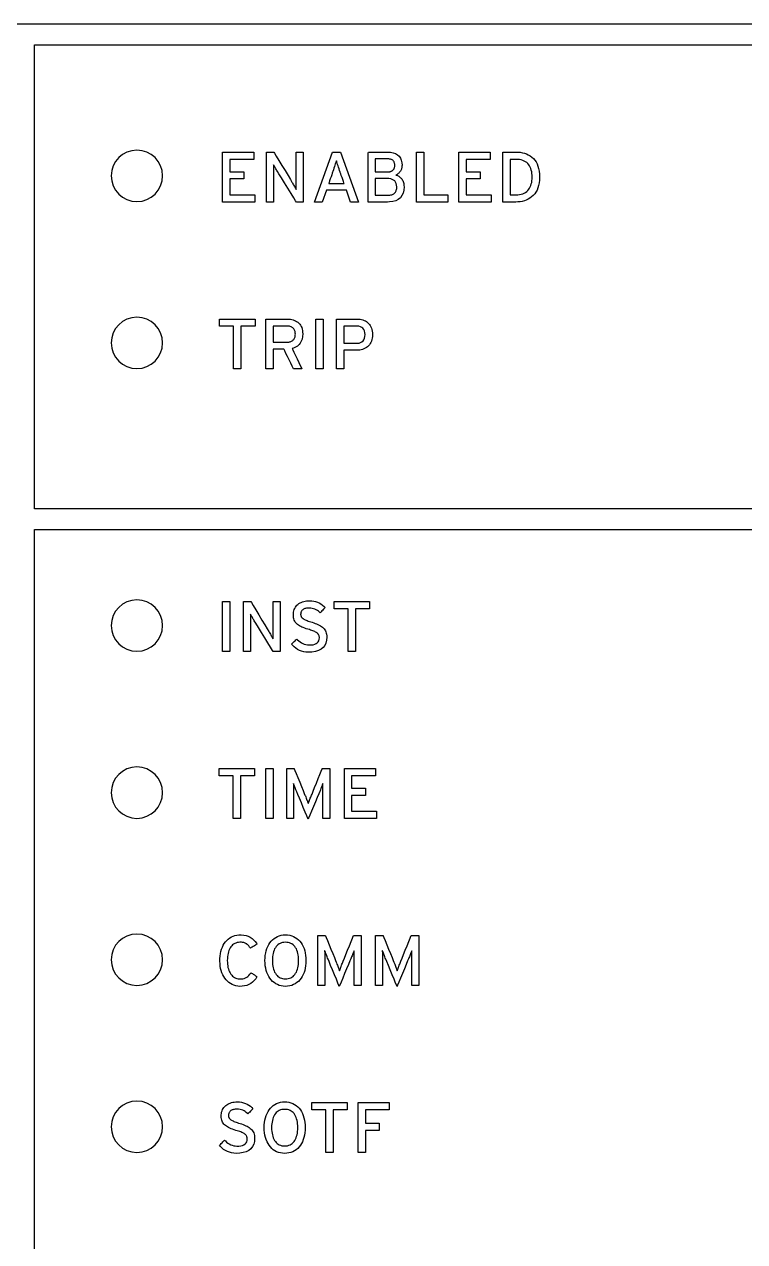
# Model space of a CAD drawing. Extents: x 1 to 47.7, y 0.2 to 33.4.
# Drawn here: x 11.604 to 13.006, y 12.125 to 14.494 of the extents above; entities that cross this region are included whole.
import ezdxf

# ---------------------------------------------------------------- set-up
doc = ezdxf.new("R2010")
doc.units = 0
doc.header["$MEASUREMENT"] = 0
doc.layers.add('6_0____DWG', color=7, linetype='CONTINUOUS')

msp = doc.modelspace()

# ---------------------------------------------------------------- linework, layer by layer
at = {"layer": '6_0____DWG'}
for points in [[(13.0205, 14.4937), (12.7356, 14.4937), (12.1631, 14.4937), (11.5905, 14.4937), (11.3057, 14.4937), (11.0225, 14.4937), (10.7415, 14.4937), (10.6021, 14.4937), (10.4634, 14.4937), (10.3255, 14.4937), (10.1886, 14.4937), (10.0526, 14.4937), (9.9177, 14.4937), (9.7839, 14.4937), (9.6513, 14.4937), (9.52, 14.4937)], [(14.3245, 13.5508), (11.6245, 13.5508), (11.6245, 14.4537), (14.3245, 14.4537), (14.3245, 13.5508)], [(11.9901, 14.1479), (11.9901, 14.2451), (12.0508, 14.2451), (12.0508, 14.231), (12.0042, 14.231), (12.0042, 14.2069), (12.0312, 14.2069), (12.0312, 14.1928), (12.0042, 14.1928), (12.0042, 14.162), (12.0528, 14.162), (12.0528, 14.1479), (11.9901, 14.1479)], [(12.2391, 14.1479), (12.231, 14.171), (12.192, 14.171), (12.184, 14.1479), (12.1689, 14.1479), (12.2038, 14.2451), (12.2193, 14.2451), (12.2547, 14.1479), (12.2391, 14.1479)], [(12.3672, 14.1479), (12.3672, 14.2451), (12.3813, 14.2451), (12.3813, 14.1622), (12.4283, 14.1622), (12.4283, 14.1479), (12.3672, 14.1479)], [(12.4498, 14.1479), (12.4498, 14.2451), (12.5105, 14.2451), (12.5105, 14.231), (12.4639, 14.231), (12.4639, 14.2069), (12.491, 14.2069), (12.491, 14.1928), (12.4639, 14.1928), (12.4639, 14.162), (12.5125, 14.162), (12.5125, 14.1479), (12.4498, 14.1479)], [(12.0257, 13.9062), (12.0257, 13.8232), (12.0116, 13.8232), (12.0116, 13.9062), (11.9841, 13.9062), (11.9841, 13.9204), (12.0532, 13.9204), (12.0532, 13.9062), (12.0257, 13.9062)], [(12.1714, 13.8232), (12.1714, 13.9204), (12.1855, 13.9204), (12.1855, 13.8232), (12.1714, 13.8232)], [(11.6245, 13.5108), (14.3245, 13.5108), (14.3245, 10.8185), (11.6245, 10.8185), (11.6245, 13.5108)], [(11.9899, 13.2736), (11.9899, 13.3708), (12.004, 13.3708), (12.004, 13.2736), (11.9899, 13.2736)], [(12.2488, 13.3565), (12.2488, 13.2736), (12.2346, 13.2736), (12.2346, 13.3565), (12.2072, 13.3565), (12.2072, 13.3708), (12.2762, 13.3708), (12.2762, 13.3565), (12.2488, 13.3565)], [(12.0249, 13.0316), (12.0249, 12.9486), (12.0108, 12.9486), (12.0108, 13.0316), (11.9833, 13.0316), (11.9833, 13.0458), (12.0524, 13.0458), (12.0524, 13.0316), (12.0249, 13.0316)], [(12.0742, 12.9486), (12.0742, 13.0458), (12.0883, 13.0458), (12.0883, 12.9486), (12.0742, 12.9486)], [(12.2271, 12.9486), (12.2271, 13.0458), (12.2877, 13.0458), (12.2877, 13.0317), (12.2412, 13.0317), (12.2412, 13.0075), (12.2682, 13.0075), (12.2682, 12.9935), (12.2412, 12.9935), (12.2412, 12.9627), (12.2898, 12.9627), (12.2898, 12.9486), (12.2271, 12.9486)], [(12.205, 12.3816), (12.205, 12.2986), (12.1909, 12.2986), (12.1909, 12.3816), (12.1635, 12.3816), (12.1635, 12.3958), (12.2325, 12.3958), (12.2325, 12.3816), (12.205, 12.3816)], [(12.2678, 12.3816), (12.2678, 12.356), (12.2949, 12.356), (12.2949, 12.3418), (12.2678, 12.3418), (12.2678, 12.2986), (12.2537, 12.2986), (12.2537, 12.3958), (12.3144, 12.3958), (12.3144, 12.3816), (12.2678, 12.3816)]]:
    msp.add_lwpolyline(points, dxfattribs=at)
for points in [[(11.8234, 14.1489), (11.8335, 14.1499), (11.8429, 14.1529), (11.8514, 14.1575), (11.8588, 14.1636), (11.8649, 14.171), (11.8695, 14.1795), (11.8724, 14.1889), (11.8735, 14.1989), (11.8724, 14.209), (11.8695, 14.2184), (11.8649, 14.2269), (11.8588, 14.2343), (11.8514, 14.2404), (11.8429, 14.245), (11.8335, 14.2479), (11.8234, 14.2489), (11.8134, 14.2479), (11.804, 14.245), (11.7955, 14.2404), (11.7881, 14.2343), (11.782, 14.2269), (11.7774, 14.2184), (11.7745, 14.209), (11.7735, 14.1989), (11.7745, 14.1889), (11.7774, 14.1795), (11.782, 14.171), (11.7881, 14.1636), (11.7955, 14.1575), (11.804, 14.1529), (11.8134, 14.1499)], [(12.1336, 14.1479), (12.1322, 14.1502), (12.1286, 14.1561), (12.1233, 14.1646), (12.1171, 14.1747), (12.1107, 14.1851), (12.1047, 14.1948), (12.0998, 14.2028), (12.0968, 14.2077), (12.0958, 14.2093), (12.0949, 14.2109), (12.094, 14.2124), (12.0931, 14.2138), (12.0923, 14.2152), (12.0915, 14.2165), (12.0908, 14.2178), (12.09, 14.2191), (12.0893, 14.2203), (12.089, 14.2195), (12.089, 14.2172), (12.089, 14.2148), (12.0891, 14.2123), (12.0891, 14.2097), (12.0891, 14.2071), (12.0891, 14.2044), (12.0891, 14.2016), (12.0892, 14.1987), (12.0892, 14.197), (12.0892, 14.1924), (12.0892, 14.1856), (12.0892, 14.1775), (12.0892, 14.1688), (12.0892, 14.1606), (12.0892, 14.1538), (12.0892, 14.1493), (12.0892, 14.1479), (12.0885, 14.1479), (12.0871, 14.1479), (12.0851, 14.1479), (12.0828, 14.1479), (12.0805, 14.1479), (12.0783, 14.1479), (12.0766, 14.1479), (12.0756, 14.1479), (12.0755, 14.1486), (12.0755, 14.1549), (12.0755, 14.1664), (12.0755, 14.1812), (12.0755, 14.1977), (12.0755, 14.2141), (12.0755, 14.2286), (12.0755, 14.2394), (12.0755, 14.2448), (12.0757, 14.2451), (12.0769, 14.2451), (12.0788, 14.2451), (12.0811, 14.2451), (12.0835, 14.2451), (12.0859, 14.2451), (12.0879, 14.2451), (12.0893, 14.2451), (12.0899, 14.2451), (12.0912, 14.243), (12.0946, 14.2372), (12.0997, 14.2289), (12.1056, 14.2191), (12.1117, 14.209), (12.1174, 14.1995), (12.122, 14.1918), (12.125, 14.1869), (12.1259, 14.1853), (12.127, 14.1835), (12.128, 14.1817), (12.129, 14.1801), (12.1299, 14.1784), (12.1308, 14.1769), (12.1316, 14.1754), (12.1324, 14.174), (12.1331, 14.1726), (12.1334, 14.1734), (12.1334, 14.1758), (12.1334, 14.1783), (12.1334, 14.1808), (12.1333, 14.1834), (12.1333, 14.1861), (12.1333, 14.1889), (12.1333, 14.1917), (12.1333, 14.1946), (12.1333, 14.1963), (12.1333, 14.2008), (12.1333, 14.2076), (12.1333, 14.2158), (12.1333, 14.2243), (12.1333, 14.2325), (12.1333, 14.2393), (12.1333, 14.2438), (12.1333, 14.2451), (12.134, 14.2451), (12.1354, 14.2451), (12.1374, 14.2451), (12.1397, 14.2451), (12.142, 14.2451), (12.1441, 14.2451), (12.1458, 14.2451), (12.1468, 14.2451), (12.147, 14.2444), (12.147, 14.2382), (12.147, 14.2267), (12.147, 14.2118), (12.147, 14.1953), (12.147, 14.179), (12.147, 14.1645), (12.147, 14.1537), (12.147, 14.1483), (12.1468, 14.1479), (12.1457, 14.1479), (12.1439, 14.1479), (12.1418, 14.1479), (12.1395, 14.1479), (12.1373, 14.1479), (12.1354, 14.1479), (12.1341, 14.1479)], [(12.3431, 14.1778), (12.3426, 14.1712), (12.3412, 14.1654), (12.3389, 14.1605), (12.3359, 14.1564), (12.3319, 14.1531), (12.3271, 14.1506), (12.3214, 14.1489), (12.3149, 14.1481), (12.3106, 14.1479), (12.308, 14.1479), (12.3035, 14.1479), (12.2976, 14.1479), (12.2911, 14.1479), (12.2847, 14.1479), (12.2792, 14.1479), (12.2752, 14.1479), (12.2735, 14.1479), (12.2735, 14.1509), (12.2735, 14.1601), (12.2735, 14.1737), (12.2735, 14.1899), (12.2735, 14.2069), (12.2735, 14.2227), (12.2735, 14.2355), (12.2735, 14.2435), (12.2737, 14.2451), (12.276, 14.2451), (12.2806, 14.2451), (12.2865, 14.2451), (12.2932, 14.2451), (12.2999, 14.2451), (12.3057, 14.2451), (12.31, 14.2451), (12.3121, 14.2451), (12.3168, 14.2449), (12.322, 14.244), (12.3266, 14.2424), (12.3304, 14.2401), (12.3336, 14.2372), (12.3361, 14.2336), (12.3378, 14.2292), (12.3389, 14.2242), (12.3392, 14.2195), (12.3391, 14.2179), (12.339, 14.2163), (12.3387, 14.2148), (12.3384, 14.2133), (12.338, 14.2119), (12.3374, 14.2106), (12.3368, 14.2094), (12.3361, 14.2082), (12.3353, 14.2071), (12.3345, 14.206), (12.3336, 14.2051), (12.3327, 14.2041), (12.3317, 14.2033), (12.3306, 14.2024), (12.3295, 14.2017), (12.3283, 14.201), (12.3274, 14.2004), (12.3287, 14.2), (12.3301, 14.1995), (12.3314, 14.1989), (12.3327, 14.1981), (12.334, 14.1973), (12.3352, 14.1963), (12.3364, 14.1953), (12.3376, 14.1941), (12.3387, 14.1928), (12.3397, 14.1913), (12.3406, 14.1898), (12.3413, 14.1881), (12.3419, 14.1863), (12.3424, 14.1843), (12.3428, 14.1823), (12.343, 14.1801)], [(12.6067, 14.1965), (12.6065, 14.1907), (12.6059, 14.1853), (12.6049, 14.1802), (12.6036, 14.1755), (12.6018, 14.1712), (12.5997, 14.1673), (12.5973, 14.1638), (12.5945, 14.1607), (12.5913, 14.158), (12.588, 14.1556), (12.5846, 14.1535), (12.5809, 14.1518), (12.5771, 14.1504), (12.5731, 14.1493), (12.569, 14.1485), (12.5647, 14.1481), (12.5608, 14.1479), (12.5596, 14.1479), (12.5567, 14.1479), (12.5528, 14.1479), (12.5484, 14.1479), (12.5439, 14.1479), (12.5398, 14.1479), (12.5368, 14.1479), (12.5353, 14.1479), (12.5352, 14.1499), (12.5352, 14.1584), (12.5352, 14.1717), (12.5352, 14.1879), (12.5352, 14.2051), (12.5352, 14.2214), (12.5352, 14.2347), (12.5352, 14.2432), (12.5353, 14.2451), (12.5368, 14.2451), (12.5398, 14.2451), (12.5439, 14.2451), (12.5484, 14.2451), (12.5528, 14.2451), (12.5567, 14.2451), (12.5596, 14.2451), (12.5608, 14.2451), (12.5648, 14.2451), (12.5691, 14.2447), (12.5733, 14.2439), (12.5774, 14.2429), (12.5812, 14.2415), (12.5848, 14.2398), (12.5883, 14.2378), (12.5916, 14.2354), (12.5947, 14.2327), (12.5975, 14.2296), (12.5999, 14.226), (12.6019, 14.2221), (12.6036, 14.2178), (12.6049, 14.2131), (12.6059, 14.208), (12.6065, 14.2024)], [(12.2187, 14.2064), (12.2176, 14.2096), (12.2166, 14.2127), (12.2156, 14.2156), (12.2147, 14.2184), (12.2138, 14.2211), (12.213, 14.2236), (12.2122, 14.2261), (12.2115, 14.2283), (12.2109, 14.227), (12.2102, 14.2247), (12.2094, 14.2222), (12.2086, 14.2195), (12.2077, 14.2168), (12.2068, 14.2138), (12.2058, 14.2108), (12.2047, 14.2076), (12.2041, 14.2059), (12.2035, 14.2041), (12.2024, 14.201), (12.2011, 14.1972), (12.1997, 14.1931), (12.1984, 14.1893), (12.1973, 14.1862), (12.1966, 14.1844), (12.1967, 14.184), (12.1988, 14.184), (12.2027, 14.184), (12.2077, 14.184), (12.2131, 14.184), (12.2184, 14.184), (12.2228, 14.184), (12.2257, 14.184), (12.2265, 14.1841), (12.226, 14.1853), (12.2251, 14.188), (12.2239, 14.1916), (12.2225, 14.1956), (12.2211, 14.1996), (12.2199, 14.2031), (12.219, 14.2055)], [(12.3251, 14.2191), (12.3251, 14.2204), (12.3249, 14.2216), (12.3248, 14.2227), (12.3245, 14.2239), (12.3241, 14.2249), (12.3237, 14.2259), (12.3232, 14.2269), (12.3226, 14.2278), (12.3219, 14.2286), (12.321, 14.2294), (12.3201, 14.23), (12.319, 14.2305), (12.3178, 14.231), (12.3165, 14.2313), (12.3151, 14.2316), (12.3136, 14.2318), (12.312, 14.2318), (12.3111, 14.2318), (12.3085, 14.2318), (12.3048, 14.2318), (12.3005, 14.2318), (12.2961, 14.2318), (12.2921, 14.2318), (12.2889, 14.2318), (12.287, 14.2318), (12.2868, 14.2316), (12.2868, 14.2298), (12.2868, 14.2266), (12.2868, 14.2226), (12.2868, 14.2181), (12.2868, 14.2139), (12.2868, 14.2102), (12.2868, 14.2076), (12.2868, 14.2067), (12.2878, 14.2067), (12.2903, 14.2067), (12.294, 14.2067), (12.2983, 14.2067), (12.3027, 14.2067), (12.3068, 14.2067), (12.31, 14.2067), (12.3118, 14.2067), (12.3125, 14.2067), (12.3133, 14.2067), (12.3141, 14.2068), (12.3148, 14.2069), (12.3155, 14.207), (12.3162, 14.2072), (12.3169, 14.2073), (12.3175, 14.2076), (12.3181, 14.2078), (12.3186, 14.2081), (12.3192, 14.2084), (12.3197, 14.2087), (12.3202, 14.209), (12.3207, 14.2093), (12.3211, 14.2097), (12.3216, 14.21), (12.322, 14.2104), (12.3225, 14.211), (12.3231, 14.2119), (12.3236, 14.2128), (12.3241, 14.2137), (12.3245, 14.2147), (12.3247, 14.2157), (12.3249, 14.2168), (12.3251, 14.2179)], [(12.5924, 14.1965), (12.5923, 14.2002), (12.592, 14.2036), (12.5914, 14.2069), (12.5907, 14.21), (12.5898, 14.2129), (12.5887, 14.2156), (12.5873, 14.2182), (12.5858, 14.2206), (12.584, 14.2228), (12.582, 14.2247), (12.5796, 14.2264), (12.577, 14.2278), (12.5742, 14.229), (12.5711, 14.2299), (12.5678, 14.2305), (12.5642, 14.2309), (12.5608, 14.231), (12.5603, 14.231), (12.559, 14.231), (12.5572, 14.231), (12.5552, 14.231), (12.5532, 14.231), (12.5514, 14.231), (12.55, 14.231), (12.5493, 14.231), (12.5493, 14.2296), (12.5493, 14.2236), (12.5493, 14.2142), (12.5493, 14.2026), (12.5493, 14.1904), (12.5493, 14.1789), (12.5493, 14.1694), (12.5493, 14.1635), (12.5493, 14.162), (12.55, 14.162), (12.5514, 14.162), (12.5532, 14.162), (12.5552, 14.162), (12.5572, 14.162), (12.559, 14.162), (12.5603, 14.162), (12.5608, 14.162), (12.5642, 14.1622), (12.5678, 14.1626), (12.5711, 14.1632), (12.5742, 14.1641), (12.577, 14.1653), (12.5796, 14.1668), (12.582, 14.1685), (12.584, 14.1705), (12.5858, 14.1727), (12.5873, 14.1751), (12.5887, 14.1776), (12.5898, 14.1803), (12.5907, 14.1832), (12.5914, 14.1863), (12.592, 14.1895), (12.5923, 14.193)], [(12.329, 14.1773), (12.3287, 14.1809), (12.3279, 14.1841), (12.3267, 14.1868), (12.325, 14.189), (12.3228, 14.1908), (12.3202, 14.1921), (12.3171, 14.193), (12.3136, 14.1935), (12.3118, 14.1935), (12.3097, 14.1935), (12.3061, 14.1935), (12.3018, 14.1935), (12.2973, 14.1935), (12.293, 14.1935), (12.2894, 14.1935), (12.2872, 14.1935), (12.2868, 14.1934), (12.2868, 14.1913), (12.2868, 14.1874), (12.2868, 14.1822), (12.2868, 14.1764), (12.2868, 14.1708), (12.2868, 14.1659), (12.2868, 14.1625), (12.2868, 14.1612), (12.2878, 14.1612), (12.2904, 14.1612), (12.2942, 14.1612), (12.2986, 14.1612), (12.3031, 14.1612), (12.3071, 14.1612), (12.3102, 14.1612), (12.3118, 14.1612), (12.3134, 14.1613), (12.3155, 14.1614), (12.3174, 14.1617), (12.3191, 14.1621), (12.3207, 14.1627), (12.3222, 14.1633), (12.3234, 14.1642), (12.3246, 14.1651), (12.3255, 14.1661), (12.3263, 14.1673), (12.327, 14.1685), (12.3276, 14.1697), (12.3281, 14.1711), (12.3285, 14.1725), (12.3288, 14.1741), (12.3289, 14.1757)], [(11.8234, 13.8239), (11.8335, 13.8249), (11.8429, 13.8279), (11.8514, 13.8325), (11.8588, 13.8386), (11.8649, 13.846), (11.8695, 13.8545), (11.8724, 13.8639), (11.8735, 13.8739), (11.8724, 13.884), (11.8695, 13.8934), (11.8649, 13.9019), (11.8588, 13.9093), (11.8514, 13.9154), (11.8429, 13.92), (11.8335, 13.9229), (11.8234, 13.9239), (11.8134, 13.9229), (11.804, 13.92), (11.7955, 13.9154), (11.7881, 13.9093), (11.782, 13.9019), (11.7774, 13.8934), (11.7745, 13.884), (11.7735, 13.8739), (11.7745, 13.8639), (11.7774, 13.8545), (11.782, 13.846), (11.7881, 13.8386), (11.7955, 13.8325), (11.804, 13.8279), (11.8134, 13.8249)], [(12.1459, 13.8914), (12.1456, 13.8862), (12.1447, 13.8815), (12.1432, 13.8774), (12.1413, 13.8737), (12.1388, 13.8705), (12.1358, 13.8678), (12.1322, 13.8655), (12.1281, 13.8638), (12.1253, 13.8628), (12.1265, 13.8603), (12.1287, 13.8557), (12.1317, 13.8496), (12.135, 13.8428), (12.1382, 13.836), (12.1411, 13.83), (12.1433, 13.8256), (12.1444, 13.8234), (12.1441, 13.8232), (12.1427, 13.8232), (12.1406, 13.8232), (12.1379, 13.8232), (12.1351, 13.8232), (12.1324, 13.8232), (12.1302, 13.8232), (12.1286, 13.8232), (12.1281, 13.8233), (12.1273, 13.8249), (12.1254, 13.8289), (12.1227, 13.8345), (12.1195, 13.841), (12.1163, 13.8476), (12.1134, 13.8536), (12.1111, 13.8584), (12.1097, 13.8613), (12.1093, 13.8617), (12.1079, 13.8617), (12.1053, 13.8617), (12.102, 13.8617), (12.0983, 13.8617), (12.0947, 13.8617), (12.0916, 13.8617), (12.0893, 13.8617), (12.0882, 13.8617), (12.0882, 13.8607), (12.0882, 13.8573), (12.0882, 13.8521), (12.0882, 13.8458), (12.0882, 13.8391), (12.0882, 13.8329), (12.0882, 13.8276), (12.0882, 13.8242), (12.0882, 13.8232), (12.0875, 13.8232), (12.086, 13.8232), (12.084, 13.8232), (12.0816, 13.8232), (12.0793, 13.8232), (12.0771, 13.8232), (12.0754, 13.8232), (12.0745, 13.8232), (12.0744, 13.8244), (12.0744, 13.8315), (12.0744, 13.8436), (12.0744, 13.8589), (12.0744, 13.8757), (12.0744, 13.892), (12.0744, 13.9061), (12.0744, 13.9162), (12.0744, 13.9204), (12.0757, 13.9204), (12.0795, 13.9204), (12.0853, 13.9204), (12.0921, 13.9204), (12.0992, 13.9204), (12.1059, 13.9204), (12.1114, 13.9204), (12.1148, 13.9204), (12.1165, 13.9204), (12.1193, 13.9203), (12.1221, 13.9199), (12.1248, 13.9194), (12.1273, 13.9187), (12.1297, 13.9178), (12.132, 13.9168), (12.1342, 13.9155), (12.1363, 13.9141), (12.1383, 13.9124), (12.1401, 13.9105), (12.1416, 13.9084), (12.1429, 13.9061), (12.144, 13.9036), (12.1448, 13.9009), (12.1454, 13.8979), (12.1458, 13.8947)], [(12.1317, 13.891), (12.1316, 13.8928), (12.1314, 13.8944), (12.1311, 13.896), (12.1306, 13.8975), (12.1301, 13.8988), (12.1294, 13.9001), (12.1287, 13.9012), (12.1278, 13.9022), (12.1268, 13.9032), (12.1257, 13.904), (12.1245, 13.9048), (12.1232, 13.9054), (12.1218, 13.9059), (12.1203, 13.9063), (12.1188, 13.9065), (12.1171, 13.9067), (12.1156, 13.9067), (12.1143, 13.9067), (12.1112, 13.9067), (12.1071, 13.9067), (12.1023, 13.9067), (12.0975, 13.9067), (12.0932, 13.9067), (12.0899, 13.9067), (12.0883, 13.9067), (12.0882, 13.9061), (12.0882, 13.9034), (12.0882, 13.8991), (12.0882, 13.8938), (12.0882, 13.8883), (12.0882, 13.883), (12.0882, 13.8787), (12.0882, 13.876), (12.0883, 13.8754), (12.0899, 13.8754), (12.0932, 13.8754), (12.0975, 13.8754), (12.1023, 13.8754), (12.1071, 13.8754), (12.1112, 13.8754), (12.1143, 13.8754), (12.1156, 13.8754), (12.1171, 13.8754), (12.1187, 13.8756), (12.1203, 13.8758), (12.1217, 13.8762), (12.1231, 13.8767), (12.1243, 13.8773), (12.1255, 13.878), (12.1266, 13.8788), (12.1277, 13.8797), (12.1286, 13.8807), (12.1294, 13.8818), (12.1301, 13.883), (12.1306, 13.8844), (12.1311, 13.8859), (12.1314, 13.8874), (12.1316, 13.8891)], [(12.2816, 13.89), (12.2815, 13.8866), (12.2811, 13.8834), (12.2805, 13.8804), (12.2796, 13.8776), (12.2786, 13.875), (12.2773, 13.8725), (12.2757, 13.8703), (12.274, 13.8683), (12.272, 13.8665), (12.2699, 13.8648), (12.2676, 13.8634), (12.2652, 13.8622), (12.2626, 13.8613), (12.2599, 13.8605), (12.257, 13.8599), (12.254, 13.8596), (12.2508, 13.8595), (12.2497, 13.8595), (12.2474, 13.8595), (12.2439, 13.8595), (12.2398, 13.8595), (12.2355, 13.8595), (12.2315, 13.8595), (12.2283, 13.8595), (12.2262, 13.8595), (12.2258, 13.8593), (12.2258, 13.8571), (12.2258, 13.8529), (12.2258, 13.8473), (12.2258, 13.841), (12.2258, 13.8348), (12.2258, 13.8293), (12.2258, 13.8252), (12.2258, 13.8233), (12.2255, 13.8232), (12.2243, 13.8232), (12.2224, 13.8232), (12.2201, 13.8232), (12.2177, 13.8232), (12.2154, 13.8232), (12.2135, 13.8232), (12.2123, 13.8232), (12.212, 13.8234), (12.212, 13.8286), (12.212, 13.8395), (12.212, 13.8542), (12.212, 13.8709), (12.212, 13.8877), (12.212, 13.9027), (12.212, 13.9141), (12.212, 13.92), (12.2127, 13.9204), (12.2159, 13.9204), (12.2211, 13.9204), (12.2275, 13.9204), (12.2344, 13.9204), (12.2409, 13.9204), (12.2465, 13.9204), (12.2502, 13.9204), (12.2517, 13.9204), (12.2547, 13.9203), (12.2576, 13.92), (12.2604, 13.9194), (12.263, 13.9187), (12.2655, 13.9178), (12.2679, 13.9166), (12.2701, 13.9153), (12.2722, 13.9137), (12.2741, 13.9119), (12.2758, 13.9099), (12.2773, 13.9077), (12.2786, 13.9053), (12.2797, 13.9026), (12.2805, 13.8998), (12.2811, 13.8967), (12.2815, 13.8935)], [(12.2673, 13.89), (12.2669, 13.8938), (12.2661, 13.8971), (12.2649, 13.8999), (12.2632, 13.9023), (12.2611, 13.9041), (12.2585, 13.9055), (12.2554, 13.9063), (12.2519, 13.9067), (12.2504, 13.9067), (12.248, 13.9067), (12.2443, 13.9067), (12.2398, 13.9067), (12.2353, 13.9067), (12.231, 13.9067), (12.2278, 13.9067), (12.226, 13.9067), (12.2258, 13.9062), (12.2258, 13.9034), (12.2258, 13.8987), (12.2258, 13.893), (12.2258, 13.8869), (12.2258, 13.8811), (12.2258, 13.8765), (12.2258, 13.8737), (12.226, 13.8731), (12.2278, 13.8731), (12.231, 13.8731), (12.2353, 13.8731), (12.2398, 13.8731), (12.2443, 13.8731), (12.248, 13.8731), (12.2504, 13.8731), (12.2519, 13.8732), (12.2555, 13.8736), (12.2586, 13.8745), (12.2612, 13.8758), (12.2634, 13.8777), (12.2651, 13.8801), (12.2663, 13.8829), (12.267, 13.8862)], [(11.8234, 13.2739), (11.8335, 13.2749), (11.8429, 13.2778), (11.8514, 13.2825), (11.8588, 13.2886), (11.8649, 13.296), (11.8695, 13.3045), (11.8724, 13.3139), (11.8735, 13.3239), (11.8724, 13.334), (11.8695, 13.3434), (11.8649, 13.3519), (11.8588, 13.3593), (11.8514, 13.3654), (11.8429, 13.37), (11.8335, 13.3729), (11.8234, 13.3739), (11.8134, 13.3729), (11.804, 13.37), (11.7955, 13.3654), (11.7881, 13.3593), (11.782, 13.3519), (11.7774, 13.3434), (11.7745, 13.334), (11.7735, 13.3239), (11.7745, 13.3139), (11.7774, 13.3045), (11.782, 13.296), (11.7881, 13.2886), (11.7955, 13.2825), (11.804, 13.2778), (11.8134, 13.2749)], [(12.0886, 13.2736), (12.0873, 13.2758), (12.0836, 13.2818), (12.0784, 13.2903), (12.0722, 13.3003), (12.0657, 13.3108), (12.0598, 13.3205), (12.0549, 13.3284), (12.0518, 13.3334), (12.0508, 13.335), (12.0499, 13.3365), (12.049, 13.338), (12.0482, 13.3394), (12.0474, 13.3408), (12.0466, 13.3422), (12.0458, 13.3435), (12.0451, 13.3448), (12.0444, 13.346), (12.0441, 13.3452), (12.0441, 13.3429), (12.0441, 13.3404), (12.0441, 13.338), (12.0441, 13.3354), (12.0441, 13.3328), (12.0442, 13.33), (12.0442, 13.3273), (12.0442, 13.3244), (12.0442, 13.3226), (12.0442, 13.3181), (12.0442, 13.3113), (12.0442, 13.3031), (12.0442, 13.2945), (12.0442, 13.2863), (12.0442, 13.2795), (12.0442, 13.275), (12.0442, 13.2736), (12.0436, 13.2736), (12.0421, 13.2736), (12.0402, 13.2736), (12.0379, 13.2736), (12.0355, 13.2736), (12.0334, 13.2736), (12.0317, 13.2736), (12.0307, 13.2736), (12.0305, 13.2743), (12.0305, 13.2806), (12.0305, 13.292), (12.0305, 13.3069), (12.0305, 13.3234), (12.0305, 13.3398), (12.0305, 13.3542), (12.0305, 13.3651), (12.0305, 13.3705), (12.0308, 13.3708), (12.032, 13.3708), (12.0338, 13.3708), (12.0361, 13.3708), (12.0386, 13.3708), (12.041, 13.3708), (12.043, 13.3708), (12.0444, 13.3708), (12.0449, 13.3708), (12.0462, 13.3686), (12.0497, 13.3628), (12.0547, 13.3545), (12.0606, 13.3448), (12.0667, 13.3346), (12.0724, 13.3251), (12.0771, 13.3174), (12.08, 13.3126), (12.081, 13.3109), (12.082, 13.3091), (12.0831, 13.3074), (12.084, 13.3057), (12.0849, 13.3041), (12.0858, 13.3025), (12.0867, 13.301), (12.0874, 13.2996), (12.0882, 13.2983), (12.0885, 13.299), (12.0885, 13.3014), (12.0884, 13.3039), (12.0884, 13.3065), (12.0884, 13.3091), (12.0884, 13.3118), (12.0884, 13.3145), (12.0884, 13.3173), (12.0884, 13.3202), (12.0884, 13.322), (12.0884, 13.3265), (12.0884, 13.3333), (12.0884, 13.3414), (12.0884, 13.35), (12.0884, 13.3581), (12.0884, 13.3649), (12.0884, 13.3694), (12.0884, 13.3708), (12.089, 13.3708), (12.0904, 13.3708), (12.0924, 13.3708), (12.0947, 13.3708), (12.097, 13.3708), (12.0992, 13.3708), (12.1009, 13.3708), (12.1019, 13.3708), (12.1021, 13.3701), (12.1021, 13.3638), (12.1021, 13.3523), (12.1021, 13.3375), (12.1021, 13.321), (12.1021, 13.3046), (12.1021, 13.2902), (12.1021, 13.2793), (12.1021, 13.2739), (12.1018, 13.2736), (12.1007, 13.2736), (12.099, 13.2736), (12.0968, 13.2736), (12.0945, 13.2736), (12.0923, 13.2736), (12.0904, 13.2736), (12.0891, 13.2736)], [(12.1927, 13.3015), (12.1923, 13.2954), (12.191, 13.29), (12.1888, 13.2852), (12.1857, 13.2813), (12.1816, 13.278), (12.1767, 13.2754), (12.1708, 13.2736), (12.164, 13.2724), (12.1569, 13.2721), (12.1523, 13.2724), (12.1479, 13.2732), (12.1437, 13.2743), (12.1398, 13.2758), (12.136, 13.2777), (12.1325, 13.28), (12.1292, 13.2826), (12.1261, 13.2857), (12.1244, 13.2878), (12.125, 13.2884), (12.1262, 13.2896), (12.1277, 13.2911), (12.1294, 13.2927), (12.1311, 13.2944), (12.1326, 13.296), (12.1338, 13.2971), (12.1344, 13.2978), (12.1358, 13.2964), (12.1383, 13.2941), (12.1409, 13.2921), (12.1435, 13.2904), (12.1463, 13.289), (12.1491, 13.2879), (12.1521, 13.2871), (12.1551, 13.2865), (12.1582, 13.2863), (12.1622, 13.2864), (12.166, 13.2868), (12.1693, 13.2877), (12.1721, 13.2889), (12.1744, 13.2904), (12.1762, 13.2923), (12.1774, 13.2946), (12.1782, 13.2973), (12.1785, 13.3003), (12.1784, 13.3016), (12.1783, 13.3028), (12.178, 13.304), (12.1776, 13.3051), (12.177, 13.3061), (12.1764, 13.3071), (12.1756, 13.308), (12.1747, 13.3089), (12.1737, 13.3097), (12.1725, 13.3106), (12.1711, 13.3114), (12.1695, 13.3122), (12.1678, 13.313), (12.1658, 13.3138), (12.1637, 13.3146), (12.1614, 13.3153), (12.159, 13.3161), (12.1561, 13.3169), (12.1529, 13.3179), (12.1499, 13.3189), (12.1471, 13.32), (12.1445, 13.3212), (12.1421, 13.3224), (12.1398, 13.3236), (12.1378, 13.3249), (12.1359, 13.3262), (12.1343, 13.3276), (12.1328, 13.3291), (12.1315, 13.3308), (12.1304, 13.3326), (12.1295, 13.3346), (12.1288, 13.3368), (12.1283, 13.3392), (12.1279, 13.3417), (12.1278, 13.3445), (12.1278, 13.3473), (12.1282, 13.35), (12.1287, 13.3526), (12.1295, 13.355), (12.1305, 13.3573), (12.1317, 13.3595), (12.1331, 13.3615), (12.1348, 13.3634), (12.1367, 13.3651), (12.1387, 13.3666), (12.1409, 13.368), (12.1431, 13.3691), (12.1455, 13.3701), (12.148, 13.3709), (12.1506, 13.3715), (12.1533, 13.372), (12.1562, 13.3722), (12.1592, 13.3723), (12.1634, 13.3721), (12.1673, 13.3715), (12.1711, 13.3707), (12.1748, 13.3694), (12.1782, 13.3679), (12.1815, 13.366), (12.1847, 13.3637), (12.1876, 13.3612), (12.1896, 13.3591), (12.1891, 13.3586), (12.188, 13.3574), (12.1865, 13.3559), (12.1849, 13.3542), (12.1832, 13.3524), (12.1816, 13.3509), (12.1805, 13.3496), (12.1798, 13.3489), (12.1787, 13.3498), (12.1767, 13.3517), (12.1745, 13.3533), (12.1722, 13.3547), (12.1698, 13.3559), (12.1672, 13.3568), (12.1645, 13.3575), (12.1617, 13.3579), (12.1587, 13.3581), (12.1565, 13.3581), (12.1548, 13.3579), (12.1531, 13.3577), (12.1516, 13.3574), (12.1503, 13.3571), (12.149, 13.3566), (12.1478, 13.3561), (12.1468, 13.3555), (12.1459, 13.3547), (12.1451, 13.354), (12.1443, 13.3531), (12.1437, 13.3522), (12.1432, 13.3513), (12.1428, 13.3503), (12.1424, 13.3493), (12.1422, 13.3482), (12.1421, 13.3471), (12.142, 13.346), (12.142, 13.3454), (12.1421, 13.3449), (12.1421, 13.3444), (12.1422, 13.3438), (12.1423, 13.3434), (12.1424, 13.3429), (12.1426, 13.3424), (12.1428, 13.342), (12.143, 13.3416), (12.1432, 13.3411), (12.1435, 13.3406), (12.1438, 13.3402), (12.1442, 13.3397), (12.1445, 13.3393), (12.145, 13.3389), (12.1455, 13.3384), (12.146, 13.338), (12.1467, 13.3375), (12.1479, 13.3367), (12.1493, 13.3359), (12.1509, 13.3352), (12.1526, 13.3344), (12.1546, 13.3336), (12.1567, 13.3328), (12.159, 13.332), (12.1616, 13.3312), (12.1645, 13.3303), (12.1676, 13.3293), (12.1704, 13.3282), (12.1731, 13.3271), (12.1757, 13.326), (12.1781, 13.3248), (12.1803, 13.3235), (12.1824, 13.3222), (12.1843, 13.3208), (12.186, 13.3193), (12.1876, 13.3177), (12.1889, 13.3159), (12.1901, 13.3139), (12.191, 13.3118), (12.1917, 13.3094), (12.1923, 13.307), (12.1926, 13.3043)], [(11.8234, 12.9489), (11.8335, 12.9499), (11.8429, 12.9529), (11.8514, 12.9575), (11.8588, 12.9636), (11.8649, 12.971), (11.8695, 12.9795), (11.8724, 12.9889), (11.8735, 12.9989), (11.8724, 13.009), (11.8695, 13.0184), (11.8649, 13.0269), (11.8588, 13.0343), (11.8514, 13.0404), (11.8429, 13.045), (11.8335, 13.0479), (11.8234, 13.0489), (11.8134, 13.0479), (11.804, 13.045), (11.7955, 13.0404), (11.7881, 13.0343), (11.782, 13.0269), (11.7774, 13.0184), (11.7745, 13.009), (11.7735, 12.9989), (11.7745, 12.9889), (11.7774, 12.9795), (11.782, 12.971), (11.7881, 12.9636), (11.7955, 12.9575), (11.804, 12.9529), (11.8134, 12.9499)], [(12.1851, 12.9486), (12.1851, 12.9504), (12.1851, 12.9554), (12.1851, 12.9625), (12.1851, 12.9709), (12.1851, 12.9796), (12.1851, 12.9878), (12.1851, 12.9945), (12.1851, 12.9989), (12.1851, 13.0005), (12.1851, 13.0029), (12.1852, 13.0052), (12.1852, 13.0073), (12.1852, 13.0093), (12.1852, 13.0113), (12.1853, 13.013), (12.1853, 13.0147), (12.1854, 13.0163), (12.1852, 13.0165), (12.1847, 13.0152), (12.1841, 13.0137), (12.1835, 13.0121), (12.1828, 13.0104), (12.1821, 13.0086), (12.1813, 13.0067), (12.1805, 13.0046), (12.1797, 13.0025), (12.179, 13.0009), (12.1772, 12.9966), (12.1743, 12.9897), (12.1707, 12.9811), (12.1668, 12.9718), (12.1631, 12.9628), (12.1598, 12.955), (12.1575, 12.9495), (12.1565, 12.9471), (12.1558, 12.9486), (12.1538, 12.9536), (12.1508, 12.9609), (12.1471, 12.9698), (12.1433, 12.9791), (12.1396, 12.9879), (12.1366, 12.9953), (12.1345, 13.0002), (12.1338, 13.002), (12.1329, 13.0042), (12.1321, 13.0062), (12.1313, 13.0082), (12.1306, 13.01), (12.1299, 13.0117), (12.1293, 13.0133), (12.1287, 13.0148), (12.1282, 13.0162), (12.1279, 13.0166), (12.1279, 13.0151), (12.128, 13.0134), (12.128, 13.0117), (12.128, 13.0098), (12.1281, 13.0078), (12.1281, 13.0057), (12.1281, 13.0034), (12.1281, 13.0011), (12.1281, 12.9994), (12.1281, 12.9957), (12.1281, 12.9895), (12.1281, 12.9815), (12.1281, 12.9728), (12.1281, 12.9643), (12.1281, 12.9568), (12.1281, 12.9513), (12.1281, 12.9487), (12.1278, 12.9486), (12.1267, 12.9486), (12.125, 12.9486), (12.1228, 12.9486), (12.1206, 12.9486), (12.1184, 12.9486), (12.1166, 12.9486), (12.1153, 12.9486), (12.1148, 12.9486), (12.1148, 12.9521), (12.1148, 12.9614), (12.1148, 12.9749), (12.1148, 12.9907), (12.1148, 13.0073), (12.1148, 13.0228), (12.1148, 13.0355), (12.1148, 13.0436), (12.1148, 13.0458), (12.1156, 13.0458), (12.1171, 13.0458), (12.1193, 13.0458), (12.1217, 13.0458), (12.1242, 13.0458), (12.1264, 13.0458), (12.1282, 13.0458), (12.1292, 13.0458), (12.1296, 13.0454), (12.1309, 13.0421), (12.1334, 13.036), (12.1366, 13.0281), (12.1401, 13.0194), (12.1437, 13.0108), (12.1468, 13.0031), (12.1491, 12.9972), (12.1504, 12.9942), (12.1511, 12.9926), (12.1519, 12.9905), (12.1527, 12.9885), (12.1535, 12.9865), (12.1543, 12.9846), (12.155, 12.9827), (12.1556, 12.9809), (12.1563, 12.9792), (12.1568, 12.9775), (12.1574, 12.9788), (12.158, 12.9805), (12.1587, 12.9822), (12.1593, 12.9841), (12.1601, 12.986), (12.1608, 12.988), (12.1616, 12.99), (12.1625, 12.9921), (12.1633, 12.994), (12.1642, 12.9963), (12.1663, 13.0016), (12.1692, 13.0089), (12.1726, 13.0175), (12.1761, 13.0262), (12.1794, 13.0344), (12.182, 13.0409), (12.1836, 13.045), (12.184, 13.0458), (12.1849, 13.0458), (12.1866, 13.0458), (12.1888, 13.0458), (12.1913, 13.0458), (12.1938, 13.0458), (12.1961, 13.0458), (12.1979, 13.0458), (12.1989, 13.0458), (12.199, 13.0447), (12.199, 13.0377), (12.199, 13.0259), (12.199, 13.0109), (12.199, 12.9944), (12.199, 12.9783), (12.199, 12.9641), (12.199, 12.9537), (12.199, 12.9488), (12.1987, 12.9486), (12.1975, 12.9486), (12.1957, 12.9486), (12.1935, 12.9486), (12.1911, 12.9486), (12.1889, 12.9486), (12.187, 12.9486), (12.1856, 12.9486)], [(11.8234, 12.6239), (11.8335, 12.6249), (11.8429, 12.6279), (11.8514, 12.6325), (11.8588, 12.6386), (11.8649, 12.646), (11.8695, 12.6545), (11.8724, 12.6639), (11.8735, 12.6739), (11.8724, 12.684), (11.8695, 12.6934), (11.8649, 12.7019), (11.8588, 12.7093), (11.8514, 12.7154), (11.8429, 12.72), (11.8335, 12.7229), (11.8234, 12.7239), (11.8134, 12.7229), (11.804, 12.72), (11.7955, 12.7154), (11.7881, 12.7093), (11.782, 12.7019), (11.7774, 12.6934), (11.7745, 12.684), (11.7735, 12.6739), (11.7745, 12.6639), (11.7774, 12.6545), (11.782, 12.646), (11.7881, 12.6386), (11.7955, 12.6325), (11.804, 12.6279), (11.8134, 12.6249)], [(12.057, 12.6406), (12.0545, 12.6367), (12.0517, 12.6332), (12.0485, 12.6302), (12.0451, 12.6277), (12.0413, 12.6256), (12.0373, 12.624), (12.0329, 12.6229), (12.0283, 12.6222), (12.0235, 12.6221), (12.0195, 12.6224), (12.0156, 12.6231), (12.012, 12.6242), (12.0085, 12.6256), (12.0053, 12.6274), (12.0023, 12.6295), (11.9995, 12.632), (11.9969, 12.6348), (11.9945, 12.6379), (11.9923, 12.6412), (11.9904, 12.6448), (11.9887, 12.6486), (11.9874, 12.6527), (11.9863, 12.657), (11.9856, 12.6615), (11.9851, 12.6662), (11.9848, 12.6712), (11.9849, 12.6763), (11.9853, 12.6811), (11.986, 12.6858), (11.9869, 12.6902), (11.9882, 12.6943), (11.9897, 12.6983), (11.9915, 12.702), (11.9935, 12.7054), (11.9959, 12.7087), (11.9984, 12.7116), (12.0011, 12.7142), (12.0041, 12.7164), (12.0072, 12.7183), (12.0105, 12.7198), (12.0141, 12.7209), (12.0179, 12.7218), (12.0219, 12.7222), (12.0264, 12.7223), (12.0313, 12.7219), (12.0358, 12.721), (12.04, 12.7197), (12.0439, 12.7178), (12.0474, 12.7155), (12.0505, 12.7128), (12.0533, 12.7095), (12.0558, 12.7058), (12.0565, 12.7041), (12.0555, 12.7035), (12.054, 12.7025), (12.052, 12.7012), (12.0499, 12.6999), (12.0478, 12.6985), (12.046, 12.6974), (12.0447, 12.6965), (12.0442, 12.6962), (12.0435, 12.6973), (12.0426, 12.6986), (12.0418, 12.6998), (12.0409, 12.7009), (12.04, 12.7019), (12.0391, 12.7028), (12.0381, 12.7037), (12.0372, 12.7045), (12.0362, 12.7051), (12.0351, 12.7057), (12.0339, 12.7063), (12.0327, 12.7067), (12.0314, 12.7071), (12.0301, 12.7074), (12.0286, 12.7076), (12.0271, 12.7078), (12.0256, 12.7078), (12.0235, 12.7078), (12.0208, 12.7076), (12.0183, 12.7071), (12.0159, 12.7064), (12.0137, 12.7054), (12.0116, 12.7042), (12.0097, 12.7027), (12.008, 12.701), (12.0064, 12.6991), (12.0049, 12.6969), (12.0036, 12.6945), (12.0025, 12.6919), (12.0015, 12.6892), (12.0007, 12.6862), (12.0001, 12.6831), (11.9997, 12.6797), (11.9994, 12.6762), (11.9993, 12.6725), (11.9994, 12.6688), (11.9996, 12.6653), (12.0001, 12.662), (12.0006, 12.6588), (12.0014, 12.6559), (12.0024, 12.6531), (12.0035, 12.6505), (12.0047, 12.6481), (12.0062, 12.6459), (12.0078, 12.6438), (12.0095, 12.642), (12.0114, 12.6405), (12.0134, 12.6392), (12.0156, 12.6382), (12.018, 12.6374), (12.0205, 12.6369), (12.0231, 12.6366), (12.0261, 12.6366), (12.0292, 12.6369), (12.032, 12.6375), (12.0347, 12.6385), (12.0371, 12.6397), (12.0394, 12.6413), (12.0414, 12.6432), (12.0433, 12.6455), (12.0449, 12.648), (12.0456, 12.6486), (12.0465, 12.6479), (12.0481, 12.6468), (12.0499, 12.6456), (12.0519, 12.6442), (12.0539, 12.6428), (12.0555, 12.6417), (12.0566, 12.6409)], [(12.1523, 12.6722), (12.1521, 12.6671), (12.1517, 12.6621), (12.1509, 12.6575), (12.1499, 12.653), (12.1486, 12.6489), (12.147, 12.645), (12.1451, 12.6413), (12.1429, 12.6378), (12.1404, 12.6346), (12.1376, 12.6318), (12.1347, 12.6293), (12.1315, 12.6271), (12.1281, 12.6254), (12.1245, 12.624), (12.1207, 12.623), (12.1166, 12.6223), (12.1124, 12.6221), (12.1081, 12.6223), (12.1041, 12.623), (12.1003, 12.624), (12.0968, 12.6254), (12.0934, 12.6271), (12.0903, 12.6293), (12.0874, 12.6318), (12.0847, 12.6346), (12.0822, 12.6378), (12.08, 12.6413), (12.0781, 12.645), (12.0764, 12.6489), (12.075, 12.653), (12.074, 12.6575), (12.0732, 12.6621), (12.0727, 12.6671), (12.0726, 12.6722), (12.0727, 12.6774), (12.0732, 12.6823), (12.074, 12.687), (12.075, 12.6915), (12.0764, 12.6957), (12.0781, 12.6996), (12.08, 12.7033), (12.0822, 12.7068), (12.0847, 12.71), (12.0874, 12.7129), (12.0903, 12.7153), (12.0934, 12.7174), (12.0968, 12.7191), (12.1003, 12.7205), (12.1041, 12.7215), (12.1081, 12.7221), (12.1124, 12.7224), (12.1166, 12.7221), (12.1207, 12.7215), (12.1245, 12.7205), (12.1281, 12.7191), (12.1315, 12.7174), (12.1347, 12.7153), (12.1376, 12.7129), (12.1404, 12.71), (12.1429, 12.7068), (12.1451, 12.7033), (12.147, 12.6996), (12.1486, 12.6957), (12.1499, 12.6915), (12.1509, 12.687), (12.1517, 12.6823), (12.1521, 12.6774)], [(12.2458, 12.6236), (12.2458, 12.6254), (12.2458, 12.6304), (12.2458, 12.6375), (12.2458, 12.6459), (12.2458, 12.6546), (12.2458, 12.6628), (12.2458, 12.6695), (12.2458, 12.6739), (12.2458, 12.6755), (12.2458, 12.6779), (12.2459, 12.6802), (12.2459, 12.6823), (12.2459, 12.6843), (12.2459, 12.6862), (12.246, 12.688), (12.246, 12.6897), (12.2461, 12.6913), (12.2459, 12.6915), (12.2454, 12.6902), (12.2448, 12.6887), (12.2442, 12.6871), (12.2435, 12.6854), (12.2428, 12.6836), (12.242, 12.6817), (12.2412, 12.6796), (12.2404, 12.6775), (12.2397, 12.6759), (12.2379, 12.6716), (12.235, 12.6647), (12.2314, 12.6561), (12.2275, 12.6468), (12.2238, 12.6378), (12.2205, 12.63), (12.2182, 12.6245), (12.2172, 12.6221), (12.2165, 12.6236), (12.2145, 12.6286), (12.2115, 12.6359), (12.2078, 12.6448), (12.204, 12.6541), (12.2003, 12.6629), (12.1973, 12.6703), (12.1952, 12.6752), (12.1945, 12.677), (12.1936, 12.6792), (12.1928, 12.6812), (12.192, 12.6832), (12.1913, 12.685), (12.1906, 12.6867), (12.19, 12.6883), (12.1894, 12.6898), (12.1889, 12.6912), (12.1886, 12.6916), (12.1886, 12.6901), (12.1887, 12.6884), (12.1887, 12.6867), (12.1887, 12.6848), (12.1888, 12.6828), (12.1888, 12.6807), (12.1888, 12.6784), (12.1888, 12.6761), (12.1888, 12.6744), (12.1888, 12.6707), (12.1888, 12.6645), (12.1888, 12.6565), (12.1888, 12.6478), (12.1888, 12.6393), (12.1888, 12.6318), (12.1888, 12.6263), (12.1888, 12.6237), (12.1885, 12.6236), (12.1874, 12.6236), (12.1857, 12.6236), (12.1835, 12.6236), (12.1813, 12.6236), (12.1791, 12.6236), (12.1773, 12.6236), (12.176, 12.6236), (12.1755, 12.6236), (12.1755, 12.6271), (12.1755, 12.6364), (12.1755, 12.6499), (12.1755, 12.6657), (12.1755, 12.6823), (12.1755, 12.6978), (12.1755, 12.7104), (12.1755, 12.7186), (12.1755, 12.7208), (12.1763, 12.7208), (12.1778, 12.7208), (12.18, 12.7208), (12.1824, 12.7208), (12.1849, 12.7208), (12.1871, 12.7208), (12.1889, 12.7208), (12.1899, 12.7208), (12.1902, 12.7204), (12.1916, 12.7171), (12.1941, 12.711), (12.1973, 12.7031), (12.2008, 12.6944), (12.2043, 12.6857), (12.2075, 12.678), (12.2098, 12.6722), (12.2111, 12.6692), (12.2118, 12.6676), (12.2126, 12.6655), (12.2134, 12.6635), (12.2142, 12.6615), (12.215, 12.6596), (12.2157, 12.6577), (12.2163, 12.6559), (12.2169, 12.6542), (12.2175, 12.6525), (12.2181, 12.6538), (12.2187, 12.6555), (12.2194, 12.6572), (12.22, 12.6591), (12.2208, 12.661), (12.2215, 12.663), (12.2223, 12.665), (12.2232, 12.6671), (12.224, 12.669), (12.2249, 12.6713), (12.227, 12.6766), (12.2299, 12.6839), (12.2333, 12.6925), (12.2368, 12.7012), (12.2401, 12.7094), (12.2427, 12.7159), (12.2443, 12.7199), (12.2447, 12.7208), (12.2456, 12.7208), (12.2473, 12.7208), (12.2495, 12.7208), (12.252, 12.7208), (12.2545, 12.7208), (12.2568, 12.7208), (12.2586, 12.7208), (12.2596, 12.7208), (12.2597, 12.7197), (12.2597, 12.7127), (12.2597, 12.7009), (12.2597, 12.6859), (12.2597, 12.6694), (12.2597, 12.6533), (12.2597, 12.6391), (12.2597, 12.6287), (12.2597, 12.6238), (12.2594, 12.6236), (12.2582, 12.6236), (12.2564, 12.6236), (12.2542, 12.6236), (12.2518, 12.6236), (12.2496, 12.6236), (12.2477, 12.6236), (12.2463, 12.6236)], [(12.3581, 12.6236), (12.3581, 12.6254), (12.3581, 12.6304), (12.3581, 12.6375), (12.3581, 12.6459), (12.3581, 12.6546), (12.3581, 12.6628), (12.3581, 12.6695), (12.3581, 12.6739), (12.3581, 12.6755), (12.3581, 12.6779), (12.3581, 12.6802), (12.3581, 12.6823), (12.3581, 12.6843), (12.3582, 12.6862), (12.3582, 12.688), (12.3583, 12.6897), (12.3583, 12.6913), (12.3581, 12.6915), (12.3576, 12.6902), (12.357, 12.6887), (12.3564, 12.6871), (12.3557, 12.6854), (12.355, 12.6836), (12.3543, 12.6817), (12.3535, 12.6796), (12.3526, 12.6775), (12.3519, 12.6759), (12.3501, 12.6716), (12.3472, 12.6647), (12.3437, 12.6561), (12.3398, 12.6468), (12.336, 12.6378), (12.3328, 12.63), (12.3304, 12.6245), (12.3294, 12.6221), (12.3288, 12.6236), (12.3267, 12.6286), (12.3237, 12.6359), (12.32, 12.6448), (12.3162, 12.6541), (12.3126, 12.6629), (12.3095, 12.6703), (12.3075, 12.6752), (12.3067, 12.677), (12.3059, 12.6792), (12.305, 12.6812), (12.3043, 12.6832), (12.3036, 12.685), (12.3029, 12.6867), (12.3022, 12.6883), (12.3017, 12.6898), (12.3011, 12.6912), (12.3008, 12.6916), (12.3008, 12.6901), (12.3009, 12.6884), (12.3009, 12.6867), (12.301, 12.6848), (12.301, 12.6828), (12.301, 12.6807), (12.301, 12.6784), (12.301, 12.6761), (12.301, 12.6744), (12.301, 12.6707), (12.301, 12.6645), (12.301, 12.6565), (12.301, 12.6478), (12.301, 12.6393), (12.301, 12.6318), (12.301, 12.6263), (12.301, 12.6237), (12.3007, 12.6236), (12.2996, 12.6236), (12.2979, 12.6236), (12.2958, 12.6236), (12.2935, 12.6236), (12.2913, 12.6236), (12.2895, 12.6236), (12.2882, 12.6236), (12.2877, 12.6236), (12.2877, 12.6271), (12.2877, 12.6364), (12.2877, 12.6499), (12.2877, 12.6657), (12.2877, 12.6823), (12.2877, 12.6978), (12.2877, 12.7104), (12.2877, 12.7186), (12.2878, 12.7208), (12.2885, 12.7208), (12.2901, 12.7208), (12.2922, 12.7208), (12.2946, 12.7208), (12.2971, 12.7208), (12.2993, 12.7208), (12.3011, 12.7208), (12.3022, 12.7208), (12.3025, 12.7204), (12.3039, 12.7171), (12.3063, 12.711), (12.3095, 12.7031), (12.3131, 12.6944), (12.3166, 12.6857), (12.3197, 12.678), (12.3221, 12.6722), (12.3233, 12.6692), (12.324, 12.6676), (12.3249, 12.6655), (12.3257, 12.6635), (12.3265, 12.6615), (12.3272, 12.6596), (12.3279, 12.6577), (12.3286, 12.6559), (12.3292, 12.6542), (12.3298, 12.6525), (12.3303, 12.6538), (12.3309, 12.6555), (12.3316, 12.6572), (12.3323, 12.6591), (12.333, 12.661), (12.3338, 12.663), (12.3346, 12.665), (12.3354, 12.6671), (12.3362, 12.669), (12.3371, 12.6713), (12.3392, 12.6766), (12.3421, 12.6839), (12.3456, 12.6925), (12.3491, 12.7012), (12.3523, 12.7094), (12.3549, 12.7159), (12.3565, 12.7199), (12.3569, 12.7208), (12.3578, 12.7208), (12.3595, 12.7208), (12.3617, 12.7208), (12.3642, 12.7208), (12.3668, 12.7208), (12.3691, 12.7208), (12.3708, 12.7208), (12.3718, 12.7208), (12.3719, 12.7197), (12.3719, 12.7127), (12.3719, 12.7009), (12.3719, 12.6859), (12.3719, 12.6694), (12.3719, 12.6533), (12.3719, 12.6391), (12.3719, 12.6287), (12.3719, 12.6238), (12.3716, 12.6236), (12.3704, 12.6236), (12.3686, 12.6236), (12.3664, 12.6236), (12.3641, 12.6236), (12.3618, 12.6236), (12.3599, 12.6236), (12.3586, 12.6236)], [(12.1379, 12.6722), (12.1379, 12.6761), (12.1376, 12.6797), (12.1371, 12.6831), (12.1365, 12.6863), (12.1357, 12.6894), (12.1347, 12.6922), (12.1336, 12.6948), (12.1322, 12.6973), (12.1307, 12.6995), (12.129, 12.7014), (12.1271, 12.7031), (12.1251, 12.7045), (12.1229, 12.7057), (12.1205, 12.7066), (12.118, 12.7073), (12.1153, 12.7077), (12.1124, 12.7079), (12.1095, 12.7077), (12.1069, 12.7073), (12.1044, 12.7066), (12.102, 12.7057), (12.0999, 12.7045), (12.0978, 12.7031), (12.096, 12.7014), (12.0943, 12.6995), (12.0928, 12.6973), (12.0914, 12.6948), (12.0902, 12.6922), (12.0892, 12.6894), (12.0884, 12.6863), (12.0878, 12.6831), (12.0873, 12.6797), (12.087, 12.6761), (12.0869, 12.6722), (12.087, 12.6685), (12.0873, 12.6649), (12.0878, 12.6615), (12.0884, 12.6583), (12.0892, 12.6553), (12.0902, 12.6525), (12.0914, 12.6499), (12.0928, 12.6475), (12.0943, 12.6452), (12.096, 12.6432), (12.0978, 12.6414), (12.0999, 12.6399), (12.102, 12.6387), (12.1044, 12.6378), (12.1069, 12.6371), (12.1095, 12.6367), (12.1124, 12.6366), (12.1153, 12.6367), (12.118, 12.6371), (12.1205, 12.6378), (12.1229, 12.6387), (12.1251, 12.6399), (12.1271, 12.6414), (12.129, 12.6432), (12.1307, 12.6452), (12.1322, 12.6475), (12.1336, 12.6499), (12.1347, 12.6525), (12.1357, 12.6553), (12.1365, 12.6583), (12.1371, 12.6615), (12.1376, 12.6649), (12.1379, 12.6685)], [(11.8234, 12.2989), (11.8335, 12.3), (11.8429, 12.3029), (11.8514, 12.3075), (11.8588, 12.3136), (11.8649, 12.321), (11.8695, 12.3295), (11.8724, 12.3389), (11.8735, 12.349), (11.8724, 12.359), (11.8695, 12.3684), (11.8649, 12.3769), (11.8588, 12.3843), (11.8514, 12.3904), (11.8429, 12.395), (11.8335, 12.3979), (11.8234, 12.399), (11.8134, 12.3979), (11.804, 12.395), (11.7955, 12.3904), (11.7881, 12.3843), (11.782, 12.3769), (11.7774, 12.3684), (11.7745, 12.359), (11.7735, 12.349), (11.7745, 12.3389), (11.7774, 12.3295), (11.782, 12.321), (11.7881, 12.3136), (11.7955, 12.3075), (11.804, 12.3029), (11.8134, 12.3)], [(12.0524, 12.3265), (12.052, 12.3204), (12.0506, 12.315), (12.0484, 12.3103), (12.0453, 12.3063), (12.0412, 12.303), (12.0363, 12.3004), (12.0304, 12.2986), (12.0236, 12.2974), (12.0166, 12.2971), (12.0119, 12.2974), (12.0075, 12.2982), (12.0033, 12.2993), (11.9994, 12.3008), (11.9956, 12.3027), (11.9921, 12.305), (11.9888, 12.3077), (11.9858, 12.3107), (11.984, 12.3128), (11.9846, 12.3134), (11.9858, 12.3146), (11.9873, 12.3161), (11.989, 12.3178), (11.9907, 12.3194), (11.9922, 12.321), (11.9934, 12.3221), (11.994, 12.3228), (11.9955, 12.3214), (11.9979, 12.3191), (12.0005, 12.3171), (12.0031, 12.3154), (12.0059, 12.314), (12.0087, 12.3129), (12.0117, 12.3121), (12.0147, 12.3115), (12.0178, 12.3113), (12.0218, 12.3114), (12.0256, 12.3119), (12.0289, 12.3127), (12.0317, 12.3139), (12.034, 12.3154), (12.0358, 12.3174), (12.0371, 12.3196), (12.0378, 12.3223), (12.0381, 12.3253), (12.0381, 12.3267), (12.0379, 12.3278), (12.0376, 12.329), (12.0372, 12.3301), (12.0367, 12.3311), (12.036, 12.3321), (12.0352, 12.333), (12.0344, 12.3339), (12.0334, 12.3348), (12.0321, 12.3356), (12.0307, 12.3364), (12.0292, 12.3372), (12.0274, 12.338), (12.0255, 12.3388), (12.0234, 12.3396), (12.0211, 12.3404), (12.0186, 12.3411), (12.0157, 12.3419), (12.0125, 12.3429), (12.0095, 12.344), (12.0067, 12.345), (12.0041, 12.3462), (12.0017, 12.3474), (11.9994, 12.3486), (11.9974, 12.3499), (11.9956, 12.3512), (11.9939, 12.3526), (11.9924, 12.3541), (11.9911, 12.3558), (11.99, 12.3576), (11.9891, 12.3596), (11.9884, 12.3618), (11.9879, 12.3642), (11.9875, 12.3667), (11.9874, 12.3695), (11.9875, 12.3723), (11.9878, 12.375), (11.9883, 12.3776), (11.9891, 12.3801), (11.9901, 12.3824), (11.9913, 12.3845), (11.9927, 12.3865), (11.9944, 12.3884), (11.9963, 12.3901), (11.9983, 12.3916), (12.0005, 12.393), (12.0027, 12.3941), (12.0051, 12.3951), (12.0076, 12.3959), (12.0102, 12.3965), (12.0129, 12.397), (12.0158, 12.3973), (12.0189, 12.3973), (12.023, 12.3971), (12.027, 12.3966), (12.0308, 12.3957), (12.0344, 12.3944), (12.0379, 12.3929), (12.0412, 12.391), (12.0443, 12.3888), (12.0472, 12.3862), (12.0492, 12.3841), (12.0487, 12.3836), (12.0476, 12.3824), (12.0461, 12.3809), (12.0445, 12.3792), (12.0428, 12.3775), (12.0413, 12.3759), (12.0401, 12.3746), (12.0394, 12.3739), (12.0383, 12.3748), (12.0363, 12.3767), (12.0341, 12.3783), (12.0318, 12.3797), (12.0294, 12.3809), (12.0268, 12.3818), (12.0241, 12.3825), (12.0213, 12.3829), (12.0183, 12.3831), (12.0161, 12.3831), (12.0144, 12.383), (12.0128, 12.3827), (12.0113, 12.3825), (12.0099, 12.3821), (12.0086, 12.3816), (12.0075, 12.3811), (12.0064, 12.3805), (12.0055, 12.3798), (12.0047, 12.379), (12.004, 12.3781), (12.0033, 12.3772), (12.0028, 12.3763), (12.0024, 12.3753), (12.002, 12.3743), (12.0018, 12.3732), (12.0017, 12.3721), (12.0016, 12.371), (12.0016, 12.3704), (12.0017, 12.3699), (12.0017, 12.3694), (12.0018, 12.3689), (12.0019, 12.3684), (12.0021, 12.3679), (12.0022, 12.3674), (12.0024, 12.367), (12.0026, 12.3666), (12.0028, 12.3661), (12.0031, 12.3656), (12.0034, 12.3652), (12.0038, 12.3648), (12.0042, 12.3643), (12.0046, 12.3639), (12.0051, 12.3635), (12.0056, 12.363), (12.0063, 12.3625), (12.0075, 12.3617), (12.0089, 12.3609), (12.0105, 12.3602), (12.0122, 12.3594), (12.0142, 12.3586), (12.0163, 12.3578), (12.0187, 12.357), (12.0212, 12.3562), (12.0241, 12.3553), (12.0272, 12.3543), (12.03, 12.3533), (12.0328, 12.3522), (12.0353, 12.351), (12.0377, 12.3498), (12.0399, 12.3485), (12.042, 12.3472), (12.0439, 12.3458), (12.0457, 12.3443), (12.0472, 12.3427), (12.0485, 12.3409), (12.0497, 12.3389), (12.0506, 12.3368), (12.0514, 12.3345), (12.0519, 12.332), (12.0522, 12.3293)], [(12.1508, 12.3472), (12.1506, 12.3421), (12.1502, 12.3371), (12.1494, 12.3325), (12.1484, 12.328), (12.1471, 12.3239), (12.1455, 12.3199), (12.1436, 12.3163), (12.1414, 12.3128), (12.1389, 12.3096), (12.1362, 12.3068), (12.1332, 12.3043), (12.13, 12.3021), (12.1266, 12.3004), (12.123, 12.299), (12.1192, 12.298), (12.1151, 12.2973), (12.1109, 12.2971), (12.1066, 12.2973), (12.1026, 12.298), (12.0989, 12.299), (12.0953, 12.3004), (12.0919, 12.3021), (12.0888, 12.3043), (12.0859, 12.3068), (12.0832, 12.3096), (12.0807, 12.3128), (12.0785, 12.3163), (12.0766, 12.3199), (12.0749, 12.3239), (12.0736, 12.328), (12.0725, 12.3325), (12.0717, 12.3371), (12.0713, 12.3421), (12.0711, 12.3472), (12.0713, 12.3524), (12.0717, 12.3573), (12.0725, 12.362), (12.0736, 12.3665), (12.0749, 12.3707), (12.0766, 12.3746), (12.0785, 12.3783), (12.0807, 12.3818), (12.0832, 12.385), (12.0859, 12.3878), (12.0888, 12.3903), (12.0919, 12.3924), (12.0953, 12.3941), (12.0989, 12.3955), (12.1026, 12.3965), (12.1066, 12.3971), (12.1109, 12.3974), (12.1151, 12.3971), (12.1192, 12.3965), (12.123, 12.3955), (12.1266, 12.3941), (12.13, 12.3924), (12.1332, 12.3903), (12.1362, 12.3878), (12.1389, 12.385), (12.1414, 12.3818), (12.1436, 12.3783), (12.1455, 12.3746), (12.1471, 12.3707), (12.1484, 12.3665), (12.1494, 12.362), (12.1502, 12.3573), (12.1506, 12.3524)], [(12.1364, 12.3472), (12.1364, 12.3511), (12.1361, 12.3547), (12.1356, 12.3581), (12.135, 12.3613), (12.1342, 12.3644), (12.1332, 12.3672), (12.1321, 12.3698), (12.1307, 12.3723), (12.1292, 12.3745), (12.1275, 12.3764), (12.1257, 12.3781), (12.1236, 12.3795), (12.1214, 12.3807), (12.119, 12.3816), (12.1165, 12.3823), (12.1138, 12.3827), (12.1109, 12.3828), (12.1081, 12.3827), (12.1054, 12.3823), (12.1029, 12.3816), (12.1005, 12.3807), (12.0984, 12.3795), (12.0963, 12.3781), (12.0945, 12.3764), (12.0928, 12.3745), (12.0913, 12.3723), (12.0899, 12.3698), (12.0887, 12.3672), (12.0877, 12.3644), (12.0869, 12.3613), (12.0863, 12.3581), (12.0858, 12.3547), (12.0855, 12.3511), (12.0854, 12.3472), (12.0855, 12.3435), (12.0858, 12.3399), (12.0863, 12.3365), (12.0869, 12.3333), (12.0877, 12.3303), (12.0887, 12.3275), (12.0899, 12.3249), (12.0913, 12.3225), (12.0928, 12.3202), (12.0945, 12.3182), (12.0963, 12.3164), (12.0984, 12.3149), (12.1005, 12.3137), (12.1029, 12.3128), (12.1054, 12.3121), (12.1081, 12.3117), (12.1109, 12.3116), (12.1138, 12.3117), (12.1165, 12.3121), (12.119, 12.3128), (12.1214, 12.3137), (12.1236, 12.3149), (12.1257, 12.3164), (12.1275, 12.3182), (12.1292, 12.3202), (12.1307, 12.3225), (12.1321, 12.3249), (12.1332, 12.3275), (12.1342, 12.3303), (12.135, 12.3333), (12.1356, 12.3365), (12.1361, 12.3399), (12.1364, 12.3435)]]:
    msp.add_lwpolyline(points, close=True, dxfattribs=at)

doc.saveas('drawing.dxf')
